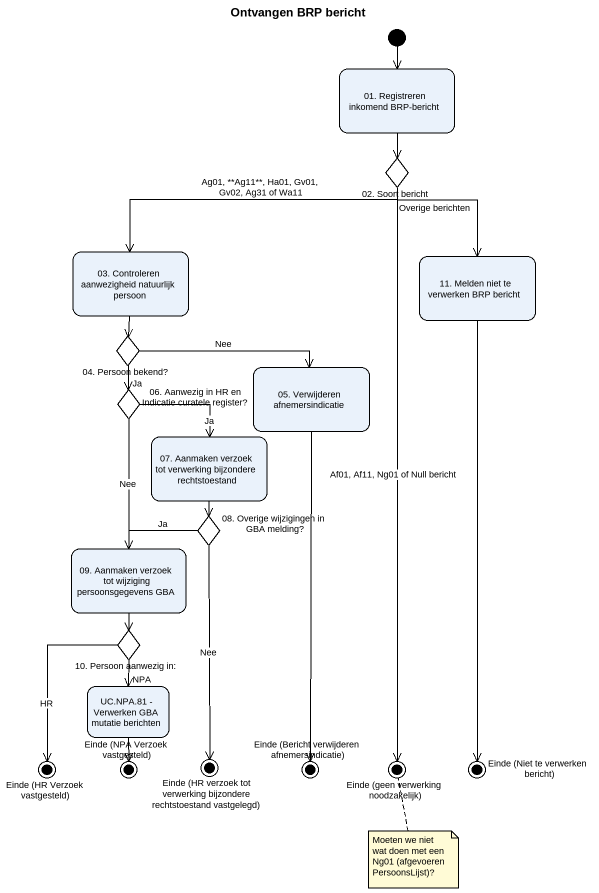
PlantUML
@startuml
title Ontvangen BRP bericht
hide empty description
state "01. Registreren inkomend BRP-bericht" as s01_Registreren_inkomend_BRP
state "02. Soort bericht" as c02_Soort_bericht <<choice>>
state "03. Controleren aanwezigheid natuurlijk persoon" as s03_Controleren_aanwezigheid
state "11. Melden niet te verwerken BRP bericht" as s11_Melden_niet_te_verwerken
state "04. Persoon bekend?" as c04_Persoon_bekend <<choice>>
state "05. Verwijderen afnemersindicatie" as s05_Verwijderen
state "06. Aanwezig in HR en Indicatie curatele register?" as c06_Aanwezig_in_HR_en <<choice>>
state "07. Aanmaken verzoek tot verwerking bijzondere rechtstoestand" as s07_Aanmaken_verzoek_tot
state "08. Overige wijzigingen in GBA melding?" as c08_Overige_wijzigingen_in <<choice>>
state "09. Aanmaken verzoek tot wijziging persoonsgegevens GBA" as s09_Aanmaken_verzoek_tot
state "10. Persoon aanwezig in:" as c10_Persoon_aanwezig_in <<choice>>
state "UC.NPA.81 - Verwerken GBA mutatie berichten" as UC_NPA_81_Verwerken_GBA
state "Einde (HR Verzoek vastgesteld)" as Einde_HR_Verzoek_vastgesteld <<end>>
state "Einde (NPA Verzoek vastgesteld)" as Einde_NPA_Verzoek <<end>>
state "Einde (HR verzoek tot verwerking bijzondere rechtstoestand vastgelegd)" as Einde_HR_verzoek_tot <<end>>
state "Einde (Bericht verwijderen afnemersindicatie)" as Einde_Bericht_verwijderen <<end>>
state "Einde (geen verwerking noodzakelijk)" as Einde_geen_verwerking <<end>>
state "Einde (Niet te verwerken bericht)" as Einde_Niet_te_verwerken <<end>>
[*] --> s01_Registreren_inkomend_BRP
s01_Registreren_inkomend_BRP --> c02_Soort_bericht
c02_Soort_bericht -left-> s03_Controleren_aanwezigheid : Ag01, ~**Ag11~**, Ha01, Gv01, Gv02, Ag31 of Wa11
c02_Soort_bericht --> s11_Melden_niet_te_verwerken : Overige berichten
c02_Soort_bericht --> Einde_geen_verwerking : Af01, Af11, Ng01 of Null bericht
s03_Controleren_aanwezigheid --> c04_Persoon_bekend
s11_Melden_niet_te_verwerken --> Einde_Niet_te_verwerken
c04_Persoon_bekend -right-> s05_Verwijderen : Nee
c04_Persoon_bekend --> c06_Aanwezig_in_HR_en : Ja
s05_Verwijderen --> Einde_Bericht_verwijderen
c06_Aanwezig_in_HR_en --> s07_Aanmaken_verzoek_tot : Ja
c06_Aanwezig_in_HR_en --> s09_Aanmaken_verzoek_tot : Nee
s07_Aanmaken_verzoek_tot --> c08_Overige_wijzigingen_in
c08_Overige_wijzigingen_in --> s09_Aanmaken_verzoek_tot : Ja
c08_Overige_wijzigingen_in --> Einde_HR_verzoek_tot : Nee
s09_Aanmaken_verzoek_tot --> c10_Persoon_aanwezig_in
c10_Persoon_aanwezig_in --> UC_NPA_81_Verwerken_GBA : NPA
c10_Persoon_aanwezig_in --> Einde_HR_Verzoek_vastgesteld : HR
UC_NPA_81_Verwerken_GBA --> Einde_NPA_Verzoek
note bottom of Einde_geen_verwerking : Moeten we niet wat doen met een Ng01 (afgevoeren PersoonsLijst)?
@enduml
